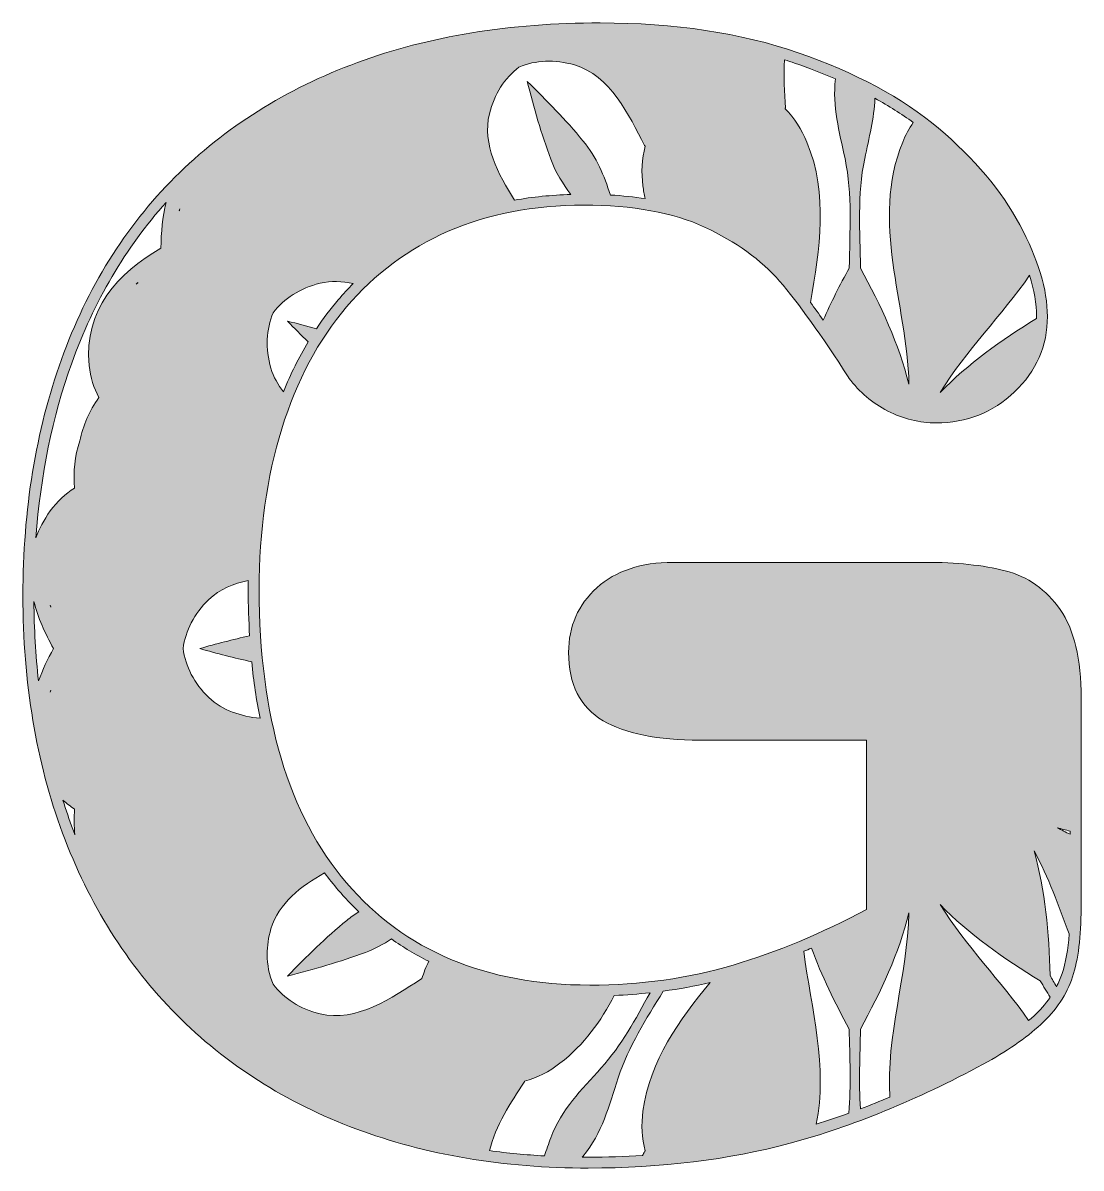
# Model space of a CAD drawing. Extents: x -728 to 2523, y -2539 to -44.
# Drawn here: x 1616.6 to 2003.4, y -979.4 to -560.6 of the extents above; entities that cross this region are included whole.
import ezdxf

# ---------------------------------------------------------------- set-up
doc = ezdxf.new("R2010")
doc.units = 0
doc.header["$MEASUREMENT"] = 0
doc.layers.add('Layer 1', color=7, linetype='Continuous', lineweight=0)

msp = doc.modelspace()

# ---------------------------------------------------------------- hatches: boundary and pattern name
at = {"layer": 'Layer 1', "true_color": 0x04878f, "transparency": 33554687}
h = msp.add_hatch(color=136, dxfattribs=at)
h.dxf.hatch_style = 2
edge = h.paths.add_edge_path()
edge.add_spline(control_points=[(1992.02, -908.86), (1991.71, -893.48), (1990.31, -877.82), (1986.19, -863.39), (1991.41, -873.01), (1995.15, -883.45), (1999.02, -893.77), (1998.59, -899.47), (1997.74, -904.32), (1996.46, -908.21), (1995.91, -909.89), (1995.2, -911.52), (1994.37, -913.11), (1993.6, -911.69), (1992.82, -910.27), (1992.02, -908.86)], knot_values=[0, 0, 0, 0, 1, 1, 1, 2, 2, 2, 3, 3, 3, 4, 4, 4, 5, 5, 5, 5], degree=3, periodic=0)
edge = h.paths.add_edge_path()
edge.add_spline(control_points=[(1951.87, -882.99), (1962.33, -893.83), (1975.24, -902.92), (1988.46, -910.91), (1989.65, -912.92), (1990.87, -914.91), (1992.09, -916.9), (1990.38, -919.36), (1988.33, -921.71), (1985.93, -923.91), (1985.38, -924.42), (1984.8, -924.92), (1984.21, -925.42), (1974.21, -910.95), (1961.12, -898.13), (1951.87, -882.99)], knot_values=[0, 0, 0, 0, 1, 1, 1, 2, 2, 2, 3, 3, 3, 4, 4, 4, 5, 5, 5, 5], degree=3, periodic=0)
edge = h.paths.add_edge_path()
edge.add_spline(control_points=[(1922.74, -928.52), (1930.19, -914.99), (1936.83, -900.66), (1940.46, -886.05), (1939.91, -908.67), (1932.05, -931.14), (1933.47, -953.4), (1929.89, -954.91), (1926.32, -956.35), (1922.78, -957.7), (1922.03, -948.02), (1922.6, -938.29), (1922.74, -928.52)], knot_values=[0, 0, 0, 0, 1, 1, 1, 2, 2, 2, 3, 3, 3, 4, 4, 4, 4], degree=3, periodic=0)
edge = h.paths.add_edge_path()
edge.add_spline(control_points=[(1902.04, -900.11), (1902.98, -899.71), (1903.92, -899.3), (1904.85, -898.9), (1908.53, -909.05), (1913.38, -918.98), (1918.63, -928.52), (1918.77, -938.83), (1919.41, -949.1), (1918.45, -959.31), (1914.46, -960.76), (1910.51, -962.1), (1906.59, -963.33), (1910.88, -942.43), (1904.75, -921.34), (1902.04, -900.11)], knot_values=[0, 0, 0, 0, 1, 1, 1, 2, 2, 2, 3, 3, 3, 4, 4, 4, 5, 5, 5, 5], degree=3, periodic=0)
edge = h.paths.add_edge_path()
edge.add_spline(control_points=[(1821.3, -975.08), (1828.46, -966.38), (1830.78, -956.8), (1834.21, -946.36), (1838.01, -934.89), (1844.42, -924.89), (1850.64, -914.67), (1856.48, -913.88), (1862.21, -912.83), (1867.8, -911.52), (1856.39, -925.48), (1845.81, -939.79), (1843.23, -958.55), (1842.55, -963.51), (1842.87, -968.44), (1844.02, -973.08), (1843.95, -973.18), (1843.85, -973.24), (1843.8, -973.37), (1843.57, -973.83), (1843.33, -974.3), (1843.09, -974.77), (1836.6, -975.17), (1829.99, -975.37), (1823.27, -975.37), (1822.53, -975.37), (1821.81, -975.35), (1821.07, -975.35), (1821.15, -975.26), (1821.23, -975.17), (1821.3, -975.08)], knot_values=[0, 0, 0, 0, 1, 1, 1, 2, 2, 2, 3, 3, 3, 4, 4, 4, 5, 5, 5, 6, 6, 6, 7, 7, 7, 8, 8, 8, 9, 9, 9, 10, 10, 10, 10], degree=3, periodic=0)
edge = h.paths.add_edge_path()
edge.add_spline(control_points=[(1799.81, -947.97), (1799.89, -947.85), (1799.94, -947.73), (1799.99, -947.61), (1804.57, -946.28), (1808.98, -944.11), (1812.92, -941.05), (1821.81, -934.15), (1827.92, -925.59), (1832.76, -916.25), (1837.17, -916.06), (1841.53, -915.73), (1845.82, -915.26), (1840.58, -924.9), (1835.37, -934.49), (1827.98, -942.76), (1820.68, -950.95), (1813.52, -957.75), (1809.57, -968.3), (1808.75, -970.49), (1807.98, -972.7), (1807.24, -974.91), (1800.41, -974.52), (1793.73, -973.88), (1787.18, -972.99), (1789.19, -963.92), (1795.06, -955.26), (1799.81, -947.97)], knot_values=[0, 0, 0, 0, 1, 1, 1, 2, 2, 2, 3, 3, 3, 4, 4, 4, 5, 5, 5, 6, 6, 6, 7, 7, 7, 8, 8, 8, 9, 9, 9, 9], degree=3, periodic=0)
edge = h.paths.add_edge_path()
edge.add_spline(control_points=[(1626.87, -804.73), (1626.78, -804.91), (1626.67, -805.11), (1626.59, -805.3), (1626.66, -805.07), (1626.73, -804.83), (1626.79, -804.59), (1626.83, -804.63), (1626.84, -804.69), (1626.87, -804.73)], knot_values=[0, 0, 0, 0, 1, 1, 1, 2, 2, 2, 3, 3, 3, 3], degree=3, periodic=0)
edge = h.paths.add_edge_path()
edge.add_spline(control_points=[(1627.83, -789.4), (1625.66, -793.25), (1623.77, -797.2), (1622.32, -801.22), (1621.28, -791.82), (1620.72, -782.14), (1620.65, -772.19), (1622.14, -778.07), (1624.7, -783.84), (1627.83, -789.4)], knot_values=[0, 0, 0, 0, 1, 1, 1, 2, 2, 2, 3, 3, 3, 3], degree=3, periodic=0)
edge = h.paths.add_edge_path()
edge.add_spline(control_points=[(1626.87, -774.07), (1626.84, -774.11), (1626.83, -774.17), (1626.79, -774.21), (1626.73, -773.97), (1626.66, -773.73), (1626.58, -773.5), (1626.67, -773.69), (1626.78, -773.89), (1626.87, -774.07)], knot_values=[0, 0, 0, 0, 1, 1, 1, 2, 2, 2, 3, 3, 3, 3], degree=3, periodic=0)
edge = h.paths.add_edge_path()
edge.add_spline(control_points=[(1658.57, -655.61), (1658.57, -655.61), (1658.57, -655.77), (1658.57, -655.77), (1658.4, -655.89), (1658.21, -656), (1658.04, -656.12), (1658.21, -655.96), (1658.39, -655.79), (1658.57, -655.61)], knot_values=[0, 0, 0, 0, 1, 1, 1, 2, 2, 2, 3, 3, 3, 3], degree=3, periodic=0)
edge = h.paths.add_edge_path()
edge.add_spline(control_points=[(1673.94, -628.58), (1673.92, -628.79), (1673.91, -629.02), (1673.9, -629.23), (1673.86, -629.24), (1673.82, -629.28), (1673.77, -629.3), (1673.82, -629.06), (1673.88, -628.82), (1673.94, -628.58)], knot_values=[0, 0, 0, 0, 1, 1, 1, 2, 2, 2, 3, 3, 3, 3], degree=3, periodic=0)
edge = h.paths.add_edge_path()
edge.add_spline(control_points=[(1699.48, -784.72), (1693.36, -786.09), (1687.29, -787.69), (1681.23, -789.4), (1687.54, -791.18), (1693.86, -792.84), (1700.24, -794.24), (1700.95, -801.42), (1701.97, -808.3), (1703.29, -814.89), (1696.31, -814.15), (1689.65, -812.14), (1684.62, -807.33), (1679.19, -802.14), (1676.02, -795.92), (1675.16, -789.4), (1676.02, -782.88), (1679.19, -776.66), (1684.62, -771.48), (1688.61, -767.66), (1693.63, -765.6), (1699.01, -764.55), (1698.99, -765.63), (1698.98, -766.72), (1698.98, -767.81), (1698.98, -773.6), (1699.15, -779.24), (1699.48, -784.72)], knot_values=[0, 0, 0, 0, 1, 1, 1, 2, 2, 2, 3, 3, 3, 4, 4, 4, 5, 5, 5, 6, 6, 6, 7, 7, 7, 8, 8, 8, 9, 9, 9, 9], degree=3, periodic=0)
edge = h.paths.add_edge_path()
edge.add_spline(control_points=[(1741.78, -900.52), (1745.32, -899.19), (1748.43, -897.5), (1751.32, -895.57), (1755.63, -898.62), (1760.17, -901.35), (1764.94, -903.74), (1763.93, -905.8), (1763.1, -907.92), (1762.47, -910.09), (1762.36, -910.14), (1762.24, -910.19), (1762.12, -910.27), (1751.67, -917.08), (1738.42, -926.18), (1725.21, -922.96), (1717.91, -921.17), (1712.05, -917.38), (1708.05, -912.16), (1706.63, -908.75), (1705.9, -905.06), (1705.9, -901.22), (1705.9, -898.2), (1706.35, -895.08), (1707.28, -891.91), (1710.03, -882.5), (1718.33, -876.28), (1726.91, -871.42), (1728.5, -873.59), (1730.15, -875.7), (1731.88, -877.72), (1734.26, -880.51), (1736.75, -883.15), (1739.35, -885.64), (1737.88, -886.58), (1736.43, -887.61), (1735, -888.78), (1727.35, -895.08), (1720.25, -902), (1713.31, -909.13), (1722.95, -906.68), (1732.5, -903.99), (1741.78, -900.52)], knot_values=[0, 0, 0, 0, 1, 1, 1, 2, 2, 2, 3, 3, 3, 4, 4, 4, 5, 5, 5, 6, 6, 6, 7, 7, 7, 8, 8, 8, 9, 9, 9, 10, 10, 10, 11, 11, 11, 12, 12, 12, 13, 13, 13, 14, 14, 14, 14], degree=3, periodic=0)
edge = h.paths.add_edge_path()
edge.add_spline(control_points=[(1720.88, -677.26), (1717.49, -682.92), (1714.48, -689.01), (1711.84, -695.49), (1709.81, -692.95), (1708.22, -690.1), (1707.28, -686.89), (1705.17, -679.69), (1705.53, -672.72), (1708.05, -666.64), (1712.05, -661.42), (1717.91, -657.63), (1725.21, -655.84), (1729.27, -654.85), (1733.34, -655.03), (1737.33, -655.94), (1735.45, -657.84), (1733.63, -659.81), (1731.88, -661.87), (1729.04, -665.2), (1726.38, -668.75), (1723.89, -672.5), (1720.38, -671.5), (1716.86, -670.57), (1713.31, -669.67), (1715.81, -672.23), (1718.32, -674.77), (1720.88, -677.26)], knot_values=[0, 0, 0, 0, 1, 1, 1, 2, 2, 2, 3, 3, 3, 4, 4, 4, 5, 5, 5, 6, 6, 6, 7, 7, 7, 8, 8, 8, 9, 9, 9, 9], degree=3, periodic=0)
edge = h.paths.add_edge_path()
edge.add_spline(control_points=[(1821.3, -603.72), (1815, -596.07), (1808.08, -588.97), (1800.95, -582.03), (1803.4, -591.67), (1806.09, -601.22), (1809.57, -610.5), (1811.41, -615.43), (1813.97, -619.54), (1816.9, -623.36), (1809.77, -623.57), (1802.9, -624.27), (1796.32, -625.44), (1790.34, -616.01), (1784.43, -604.96), (1787.12, -593.92), (1788.91, -586.63), (1792.7, -580.77), (1797.93, -576.77), (1804, -574.25), (1810.97, -573.89), (1818.17, -576), (1831.23, -579.82), (1838.15, -594.32), (1843.8, -605.43), (1843.85, -605.57), (1843.95, -605.62), (1844.02, -605.72), (1842.87, -610.36), (1842.55, -615.3), (1843.23, -620.25), (1843.45, -621.83), (1843.73, -623.37), (1844.06, -624.89), (1840.03, -624.26), (1835.79, -623.82), (1831.35, -623.56), (1829.02, -616.51), (1826.38, -609.89), (1821.3, -603.72)], knot_values=[0, 0, 0, 0, 1, 1, 1, 2, 2, 2, 3, 3, 3, 4, 4, 4, 5, 5, 5, 6, 6, 6, 7, 7, 7, 8, 8, 8, 9, 9, 9, 10, 10, 10, 11, 11, 11, 12, 12, 12, 13, 13, 13, 13], degree=3, periodic=0)
edge = h.paths.add_edge_path()
edge.add_spline(control_points=[(1917.09, -610.25), (1919.85, -623.5), (1918.81, -636.85), (1918.63, -650.28), (1915.22, -656.47), (1911.99, -662.82), (1909.13, -669.29), (1907.53, -667.02), (1905.98, -664.88), (1904.49, -662.87), (1907.8, -643.16), (1911.09, -623.59), (1903.18, -604.2), (1901.3, -599.55), (1898.54, -595.45), (1895.23, -592), (1895.24, -591.87), (1895.29, -591.78), (1895.29, -591.64), (1895, -586.21), (1894.59, -580.09), (1895.01, -574.11), (1896.24, -574.5), (1897.46, -574.9), (1898.67, -575.32), (1903.89, -577.13), (1908.86, -579.07), (1913.6, -581.12), (1912.43, -591.3), (1915, -600.2), (1917.09, -610.25)], knot_values=[0, 0, 0, 0, 1, 1, 1, 2, 2, 2, 3, 3, 3, 4, 4, 4, 5, 5, 5, 6, 6, 6, 7, 7, 7, 8, 8, 8, 9, 9, 9, 10, 10, 10, 10], degree=3, periodic=0)
edge = h.paths.add_edge_path()
edge.add_spline(control_points=[(1940.46, -692.75), (1936.83, -678.14), (1930.19, -663.81), (1922.74, -650.28), (1922.55, -636.85), (1921.52, -623.5), (1924.28, -610.25), (1925.87, -602.59), (1927.74, -595.59), (1928.02, -588.19), (1933.06, -590.97), (1937.75, -593.92), (1942.05, -597.04), (1940.53, -599.25), (1939.22, -601.64), (1938.18, -604.2), (1926.29, -633.37), (1939.73, -662.93), (1940.46, -692.75)], knot_values=[0, 0, 0, 0, 1, 1, 1, 2, 2, 2, 3, 3, 3, 4, 4, 4, 5, 5, 5, 6, 6, 6, 6], degree=3, periodic=0)
edge = h.paths.add_edge_path()
edge.add_spline(control_points=[(1987.04, -668.76), (1974.32, -676.54), (1961.95, -685.36), (1951.87, -695.81), (1961.22, -680.5), (1974.51, -667.56), (1984.55, -652.88), (1986.21, -658.28), (1987.06, -663.31), (1987.06, -667.95), (1987.06, -668.22), (1987.05, -668.49), (1987.04, -668.76)], knot_values=[0, 0, 0, 0, 1, 1, 1, 2, 2, 2, 3, 3, 3, 4, 4, 4, 4], degree=3, periodic=0)
edge = h.paths.add_edge_path()
edge.add_spline(control_points=[(1668.99, -626.25), (1667.68, -631.57), (1667.13, -637.23), (1667.07, -642.98), (1651.36, -652.29), (1638.86, -665.37), (1640.87, -685.95), (1641.3, -690.24), (1642.54, -694.14), (1644.39, -697.64), (1640.91, -702.48), (1638.57, -707.86), (1637.41, -713.5), (1635.6, -718.95), (1634.95, -724.79), (1635.53, -730.72), (1632.19, -732.83), (1629.14, -735.59), (1626.63, -739.09), (1624.3, -742.35), (1622.58, -745.64), (1621.39, -748.94), (1623.05, -726.1), (1627.42, -704.68), (1634.47, -685.05), (1642.56, -662.53), (1654.16, -642.79), (1668.99, -626.25)], knot_values=[0, 0, 0, 0, 1, 1, 1, 2, 2, 2, 3, 3, 3, 4, 4, 4, 5, 5, 5, 6, 6, 6, 7, 7, 7, 8, 8, 8, 9, 9, 9, 9], degree=3, periodic=0)
edge = h.paths.add_edge_path()
edge.add_spline(control_points=[(1634.87, -855.48), (1633.58, -852), (1632.38, -848.46), (1631.26, -844.85), (1632.61, -846.06), (1634.04, -847.14), (1635.53, -848.08), (1635.22, -851.27), (1635.27, -854.43), (1635.66, -857.52), (1635.4, -856.84), (1635.13, -856.17), (1634.87, -855.48)], knot_values=[0, 0, 0, 0, 1, 1, 1, 2, 2, 2, 3, 3, 3, 4, 4, 4, 4], degree=3, periodic=0)
edge = h.paths.add_edge_path()
edge.add_spline(control_points=[(1999.37, -857.31), (1997.79, -856.54), (1996.22, -855.75), (1994.68, -854.91), (1996.23, -855.35), (1997.79, -855.76), (1999.37, -856.14), (1999.37, -856.14), (1999.37, -857.31), (1999.37, -857.31)], knot_values=[0, 0, 0, 0, 1, 1, 1, 2, 2, 2, 3, 3, 3, 3], degree=3, periodic=0)
edge = h.paths.add_edge_path()
edge.add_spline(control_points=[(1995.76, -775.15), (1990.66, -767.85), (1983.88, -763.07), (1975.6, -760.95), (1967.62, -758.91), (1957.79, -757.88), (1946.38, -757.88), (1946.38, -757.88), (1854.18, -757.88), (1854.18, -757.88), (1842.6, -757.88), (1833.26, -760.99), (1826.44, -767.14), (1819.56, -773.35), (1816.07, -781.31), (1816.07, -790.79), (1816.07, -802.45), (1820.31, -810.85), (1828.68, -815.77), (1836.71, -820.49), (1848.6, -822.88), (1864.03, -822.88), (1864.03, -822.88), (1924.95, -822.88), (1924.95, -822.88), (1924.95, -822.88), (1924.95, -884.8), (1924.95, -884.8), (1908.56, -893.53), (1892.15, -900.38), (1876.18, -905.14), (1859.93, -909.99), (1842.32, -912.45), (1823.82, -912.45), (1785.94, -912.45), (1756.03, -899.89), (1734.92, -875.12), (1713.73, -850.26), (1702.98, -814.16), (1702.98, -767.81), (1702.98, -746.4), (1705.76, -726.63), (1711.23, -709.04), (1716.69, -691.5), (1724.66, -676.51), (1734.92, -664.46), (1745.16, -652.45), (1757.66, -643.15), (1772.09, -636.82), (1786.55, -630.49), (1803.21, -627.28), (1821.63, -627.28), (1839.49, -627.28), (1854.34, -629.97), (1865.79, -635.3), (1877.23, -640.62), (1886.44, -647.26), (1893.16, -655.04), (1899.99, -662.96), (1908.5, -674.85), (1918.43, -690.37), (1918.43, -690.37), (1918.51, -690.48), (1918.51, -690.48), (1922.32, -695.64), (1927.11, -699.7), (1932.75, -702.57), (1938.39, -705.43), (1944.35, -706.89), (1950.48, -706.89), (1961.54, -706.89), (1971.16, -703.07), (1979.08, -695.53), (1987.03, -687.97), (1991.06, -678.69), (1991.06, -667.95), (1991.06, -658.18), (1987.66, -646.91), (1980.97, -634.45), (1974.31, -622.07), (1964.3, -610.18), (1951.23, -599.13), (1938.15, -588.08), (1920.91, -578.8), (1899.98, -571.54), (1879.07, -564.3), (1854.73, -560.63), (1827.65, -560.63), (1794.73, -560.63), (1764.86, -565.5), (1738.86, -575.11), (1712.81, -584.74), (1690.39, -598.85), (1672.21, -617.02), (1654.03, -635.2), (1640.06, -657.63), (1630.7, -683.69), (1621.37, -709.69), (1616.63, -738.73), (1616.63, -770), (1616.63, -801.82), (1621.51, -831.05), (1631.12, -856.87), (1640.75, -882.74), (1654.76, -905.07), (1672.75, -923.24), (1690.75, -941.42), (1712.81, -955.48), (1738.31, -965.01), (1763.77, -974.54), (1792.35, -979.37), (1823.27, -979.37), (1849.76, -979.37), (1874.61, -976.31), (1897.1, -970.27), (1919.58, -964.24), (1943.29, -954.52), (1967.58, -941.37), (1976.06, -936.76), (1983.15, -931.88), (1988.63, -926.86), (1994.24, -921.73), (1998.15, -915.87), (2000.26, -909.46), (2002.32, -903.18), (2003.37, -894.73), (2003.37, -884.35), (2003.37, -884.35), (2003.37, -807.48), (2003.37, -807.48), (2003.37, -793.27), (2000.81, -782.39), (1995.76, -775.15)], knot_values=[0, 0, 0, 0, 1, 1, 1, 2, 2, 2, 3, 3, 3, 4, 4, 4, 5, 5, 5, 6, 6, 6, 7, 7, 7, 8, 8, 8, 9, 9, 9, 10, 10, 10, 11, 11, 11, 12, 12, 12, 13, 13, 13, 14, 14, 14, 15, 15, 15, 16, 16, 16, 17, 17, 17, 18, 18, 18, 19, 19, 19, 20, 20, 20, 21, 21, 21, 22, 22, 22, 23, 23, 23, 24, 24, 24, 25, 25, 25, 26, 26, 26, 27, 27, 27, 28, 28, 28, 29, 29, 29, 30, 30, 30, 31, 31, 31, 32, 32, 32, 33, 33, 33, 34, 34, 34, 35, 35, 35, 36, 36, 36, 37, 37, 37, 38, 38, 38, 39, 39, 39, 40, 40, 40, 41, 41, 41, 42, 42, 42, 43, 43, 43, 44, 44, 44, 44], degree=3, periodic=0)

# ---------------------------------------------------------------- linework, layer by layer
at = {"layer": 'Layer 1'}
for points, knots in [([(1995.76, -775.15), (1990.66, -767.85), (1983.88, -763.07), (1975.6, -760.95), (1967.62, -758.91), (1957.79, -757.88), (1946.38, -757.88), (1946.38, -757.88), (1854.18, -757.88), (1854.18, -757.88), (1842.6, -757.88), (1833.26, -760.99), (1826.44, -767.14), (1819.56, -773.35), (1816.07, -781.31), (1816.07, -790.79), (1816.07, -802.45), (1820.31, -810.85), (1828.68, -815.77), (1836.71, -820.49), (1848.6, -822.88), (1864.03, -822.88), (1864.03, -822.88), (1924.95, -822.88), (1924.95, -822.88), (1924.95, -822.88), (1924.95, -884.8), (1924.95, -884.8), (1908.56, -893.53), (1892.15, -900.38), (1876.18, -905.14), (1859.93, -909.99), (1842.32, -912.45), (1823.82, -912.45), (1785.94, -912.45), (1756.03, -899.89), (1734.92, -875.12), (1713.73, -850.26), (1702.98, -814.16), (1702.98, -767.81), (1702.98, -746.4), (1705.76, -726.63), (1711.23, -709.04), (1716.69, -691.5), (1724.66, -676.51), (1734.92, -664.46), (1745.16, -652.45), (1757.66, -643.15), (1772.09, -636.82), (1786.55, -630.49), (1803.21, -627.28), (1821.63, -627.28), (1839.49, -627.28), (1854.34, -629.97), (1865.79, -635.3), (1877.23, -640.62), (1886.44, -647.26), (1893.16, -655.04), (1899.99, -662.96), (1908.5, -674.85), (1918.43, -690.37), (1918.43, -690.37), (1918.51, -690.48), (1918.51, -690.48), (1922.32, -695.64), (1927.11, -699.7), (1932.75, -702.57), (1938.39, -705.43), (1944.35, -706.89), (1950.48, -706.89), (1961.54, -706.89), (1971.16, -703.07), (1979.08, -695.53), (1987.03, -687.97), (1991.06, -678.69), (1991.06, -667.95), (1991.06, -658.18), (1987.66, -646.91), (1980.97, -634.45), (1974.31, -622.07), (1964.3, -610.18), (1951.23, -599.13), (1938.15, -588.08), (1920.91, -578.8), (1899.98, -571.54), (1879.07, -564.3), (1854.73, -560.63), (1827.65, -560.63), (1794.73, -560.63), (1764.86, -565.5), (1738.86, -575.11), (1712.81, -584.74), (1690.39, -598.85), (1672.21, -617.02), (1654.03, -635.2), (1640.06, -657.63), (1630.7, -683.69), (1621.37, -709.69), (1616.63, -738.73), (1616.63, -770), (1616.63, -801.82), (1621.51, -831.05), (1631.12, -856.87), (1640.75, -882.74), (1654.76, -905.07), (1672.75, -923.24), (1690.75, -941.42), (1712.81, -955.48), (1738.31, -965.01), (1763.77, -974.54), (1792.35, -979.37), (1823.27, -979.37), (1849.76, -979.37), (1874.61, -976.31), (1897.1, -970.27), (1919.58, -964.24), (1943.29, -954.52), (1967.58, -941.37), (1976.06, -936.76), (1983.15, -931.88), (1988.63, -926.86), (1994.24, -921.73), (1998.15, -915.87), (2000.26, -909.46), (2002.32, -903.18), (2003.37, -894.73), (2003.37, -884.35), (2003.37, -884.35), (2003.37, -807.48), (2003.37, -807.48), (2003.37, -793.27), (2000.81, -782.39), (1995.76, -775.15)], [0, 0, 0, 0, 1, 1, 1, 2, 2, 2, 3, 3, 3, 4, 4, 4, 5, 5, 5, 6, 6, 6, 7, 7, 7, 8, 8, 8, 9, 9, 9, 10, 10, 10, 11, 11, 11, 12, 12, 12, 13, 13, 13, 14, 14, 14, 15, 15, 15, 16, 16, 16, 17, 17, 17, 18, 18, 18, 19, 19, 19, 20, 20, 20, 21, 21, 21, 22, 22, 22, 23, 23, 23, 24, 24, 24, 25, 25, 25, 26, 26, 26, 27, 27, 27, 28, 28, 28, 29, 29, 29, 30, 30, 30, 31, 31, 31, 32, 32, 32, 33, 33, 33, 34, 34, 34, 35, 35, 35, 36, 36, 36, 37, 37, 37, 38, 38, 38, 39, 39, 39, 40, 40, 40, 41, 41, 41, 42, 42, 42, 43, 43, 43, 44, 44, 44, 44]), ([(1821.3, -603.72), (1815, -596.07), (1808.08, -588.97), (1800.95, -582.03), (1803.4, -591.67), (1806.09, -601.22), (1809.57, -610.5), (1811.41, -615.43), (1813.97, -619.54), (1816.9, -623.36), (1809.77, -623.57), (1802.9, -624.27), (1796.32, -625.44), (1790.34, -616.01), (1784.43, -604.96), (1787.12, -593.92), (1788.91, -586.63), (1792.7, -580.77), (1797.93, -576.77), (1804, -574.25), (1810.97, -573.89), (1818.17, -576), (1831.23, -579.82), (1838.15, -594.32), (1843.8, -605.43), (1843.85, -605.57), (1843.95, -605.62), (1844.02, -605.72), (1842.87, -610.36), (1842.55, -615.3), (1843.23, -620.25), (1843.45, -621.83), (1843.73, -623.37), (1844.06, -624.89), (1840.03, -624.26), (1835.79, -623.82), (1831.35, -623.56), (1829.02, -616.51), (1826.38, -609.89), (1821.3, -603.72)], [0, 0, 0, 0, 1, 1, 1, 2, 2, 2, 3, 3, 3, 4, 4, 4, 5, 5, 5, 6, 6, 6, 7, 7, 7, 8, 8, 8, 9, 9, 9, 10, 10, 10, 11, 11, 11, 12, 12, 12, 13, 13, 13, 13]), ([(1917.09, -610.25), (1919.85, -623.5), (1918.81, -636.85), (1918.63, -650.28), (1915.22, -656.47), (1911.99, -662.82), (1909.13, -669.29), (1907.53, -667.02), (1905.98, -664.88), (1904.49, -662.87), (1907.8, -643.16), (1911.09, -623.59), (1903.18, -604.2), (1901.3, -599.55), (1898.54, -595.45), (1895.23, -592), (1895.24, -591.87), (1895.29, -591.78), (1895.29, -591.64), (1895, -586.21), (1894.59, -580.09), (1895.01, -574.11), (1896.24, -574.5), (1897.46, -574.9), (1898.67, -575.32), (1903.89, -577.13), (1908.86, -579.07), (1913.6, -581.12), (1912.43, -591.3), (1915, -600.2), (1917.09, -610.25)], [0, 0, 0, 0, 1, 1, 1, 2, 2, 2, 3, 3, 3, 4, 4, 4, 5, 5, 5, 6, 6, 6, 7, 7, 7, 8, 8, 8, 9, 9, 9, 10, 10, 10, 10]), ([(1940.46, -692.75), (1936.83, -678.14), (1930.19, -663.81), (1922.74, -650.28), (1922.55, -636.85), (1921.52, -623.5), (1924.28, -610.25), (1925.87, -602.59), (1927.74, -595.59), (1928.02, -588.19), (1933.06, -590.97), (1937.75, -593.92), (1942.05, -597.04), (1940.53, -599.25), (1939.22, -601.64), (1938.18, -604.2), (1926.29, -633.37), (1939.73, -662.93), (1940.46, -692.75)], [0, 0, 0, 0, 1, 1, 1, 2, 2, 2, 3, 3, 3, 4, 4, 4, 5, 5, 5, 6, 6, 6, 6]), ([(1668.99, -626.25), (1667.68, -631.57), (1667.13, -637.23), (1667.07, -642.98), (1651.36, -652.29), (1638.86, -665.37), (1640.87, -685.95), (1641.3, -690.24), (1642.54, -694.14), (1644.39, -697.64), (1640.91, -702.48), (1638.57, -707.86), (1637.41, -713.5), (1635.6, -718.95), (1634.95, -724.79), (1635.53, -730.72), (1632.19, -732.83), (1629.14, -735.59), (1626.63, -739.09), (1624.3, -742.35), (1622.58, -745.64), (1621.39, -748.94), (1623.05, -726.1), (1627.42, -704.68), (1634.47, -685.05), (1642.56, -662.53), (1654.16, -642.79), (1668.99, -626.25)], [0, 0, 0, 0, 1, 1, 1, 2, 2, 2, 3, 3, 3, 4, 4, 4, 5, 5, 5, 6, 6, 6, 7, 7, 7, 8, 8, 8, 9, 9, 9, 9]), ([(1673.94, -628.58), (1673.92, -628.79), (1673.91, -629.02), (1673.9, -629.23), (1673.86, -629.24), (1673.82, -629.28), (1673.77, -629.3), (1673.82, -629.06), (1673.88, -628.82), (1673.94, -628.58)], [0, 0, 0, 0, 1, 1, 1, 2, 2, 2, 3, 3, 3, 3]), ([(1987.04, -668.76), (1974.32, -676.54), (1961.95, -685.36), (1951.87, -695.81), (1961.22, -680.5), (1974.51, -667.56), (1984.55, -652.88), (1986.21, -658.28), (1987.06, -663.31), (1987.06, -667.95), (1987.06, -668.22), (1987.05, -668.49), (1987.04, -668.76)], [0, 0, 0, 0, 1, 1, 1, 2, 2, 2, 3, 3, 3, 4, 4, 4, 4]), ([(1658.57, -655.61), (1658.57, -655.61), (1658.57, -655.77), (1658.57, -655.77), (1658.4, -655.89), (1658.21, -656), (1658.04, -656.12), (1658.21, -655.96), (1658.39, -655.79), (1658.57, -655.61)], [0, 0, 0, 0, 1, 1, 1, 2, 2, 2, 3, 3, 3, 3]), ([(1720.88, -677.26), (1717.49, -682.92), (1714.48, -689.01), (1711.84, -695.49), (1709.81, -692.95), (1708.22, -690.1), (1707.28, -686.89), (1705.17, -679.69), (1705.53, -672.72), (1708.05, -666.64), (1712.05, -661.42), (1717.91, -657.63), (1725.21, -655.84), (1729.27, -654.85), (1733.34, -655.03), (1737.33, -655.94), (1735.45, -657.84), (1733.63, -659.81), (1731.88, -661.87), (1729.04, -665.2), (1726.38, -668.75), (1723.89, -672.5), (1720.38, -671.5), (1716.86, -670.57), (1713.31, -669.67), (1715.81, -672.23), (1718.32, -674.77), (1720.88, -677.26)], [0, 0, 0, 0, 1, 1, 1, 2, 2, 2, 3, 3, 3, 4, 4, 4, 5, 5, 5, 6, 6, 6, 7, 7, 7, 8, 8, 8, 9, 9, 9, 9]), ([(1699.48, -784.72), (1693.36, -786.09), (1687.29, -787.69), (1681.23, -789.4), (1687.54, -791.18), (1693.86, -792.84), (1700.24, -794.24), (1700.95, -801.42), (1701.97, -808.3), (1703.29, -814.89), (1696.31, -814.15), (1689.65, -812.14), (1684.62, -807.33), (1679.19, -802.14), (1676.02, -795.92), (1675.16, -789.4), (1676.02, -782.88), (1679.19, -776.66), (1684.62, -771.48), (1688.61, -767.66), (1693.63, -765.6), (1699.01, -764.55), (1698.99, -765.63), (1698.98, -766.72), (1698.98, -767.81), (1698.98, -773.6), (1699.15, -779.24), (1699.48, -784.72)], [0, 0, 0, 0, 1, 1, 1, 2, 2, 2, 3, 3, 3, 4, 4, 4, 5, 5, 5, 6, 6, 6, 7, 7, 7, 8, 8, 8, 9, 9, 9, 9]), ([(1627.83, -789.4), (1625.66, -793.25), (1623.77, -797.2), (1622.32, -801.22), (1621.28, -791.82), (1620.72, -782.14), (1620.65, -772.19), (1622.14, -778.07), (1624.7, -783.84), (1627.83, -789.4)], [0, 0, 0, 0, 1, 1, 1, 2, 2, 2, 3, 3, 3, 3]), ([(1626.87, -774.07), (1626.84, -774.11), (1626.83, -774.17), (1626.79, -774.21), (1626.73, -773.97), (1626.66, -773.73), (1626.58, -773.5), (1626.67, -773.69), (1626.78, -773.89), (1626.87, -774.07)], [0, 0, 0, 0, 1, 1, 1, 2, 2, 2, 3, 3, 3, 3]), ([(1626.87, -804.73), (1626.78, -804.91), (1626.67, -805.11), (1626.59, -805.3), (1626.66, -805.07), (1626.73, -804.83), (1626.79, -804.59), (1626.83, -804.63), (1626.84, -804.69), (1626.87, -804.73)], [0, 0, 0, 0, 1, 1, 1, 2, 2, 2, 3, 3, 3, 3]), ([(1634.87, -855.48), (1633.58, -852), (1632.38, -848.46), (1631.26, -844.85), (1632.61, -846.06), (1634.04, -847.14), (1635.53, -848.08), (1635.22, -851.27), (1635.27, -854.43), (1635.66, -857.52), (1635.4, -856.84), (1635.13, -856.17), (1634.87, -855.48)], [0, 0, 0, 0, 1, 1, 1, 2, 2, 2, 3, 3, 3, 4, 4, 4, 4]), ([(1999.37, -857.31), (1997.79, -856.54), (1996.22, -855.75), (1994.68, -854.91), (1996.23, -855.35), (1997.79, -855.76), (1999.37, -856.14), (1999.37, -856.14), (1999.37, -857.31), (1999.37, -857.31)], [0, 0, 0, 0, 1, 1, 1, 2, 2, 2, 3, 3, 3, 3]), ([(1992.02, -908.86), (1991.71, -893.48), (1990.31, -877.82), (1986.19, -863.39), (1991.41, -873.01), (1995.15, -883.45), (1999.02, -893.77), (1998.59, -899.47), (1997.74, -904.32), (1996.46, -908.21), (1995.91, -909.89), (1995.2, -911.52), (1994.37, -913.11), (1993.6, -911.69), (1992.82, -910.27), (1992.02, -908.86)], [0, 0, 0, 0, 1, 1, 1, 2, 2, 2, 3, 3, 3, 4, 4, 4, 5, 5, 5, 5]), ([(1741.78, -900.52), (1745.32, -899.19), (1748.43, -897.5), (1751.32, -895.57), (1755.63, -898.62), (1760.17, -901.35), (1764.94, -903.74), (1763.93, -905.8), (1763.1, -907.92), (1762.47, -910.09), (1762.36, -910.14), (1762.24, -910.19), (1762.12, -910.27), (1751.67, -917.08), (1738.42, -926.18), (1725.21, -922.96), (1717.91, -921.17), (1712.05, -917.38), (1708.05, -912.16), (1706.63, -908.75), (1705.9, -905.06), (1705.9, -901.22), (1705.9, -898.2), (1706.35, -895.08), (1707.28, -891.91), (1710.03, -882.5), (1718.33, -876.28), (1726.91, -871.42), (1728.5, -873.59), (1730.15, -875.7), (1731.88, -877.72), (1734.26, -880.51), (1736.75, -883.15), (1739.35, -885.64), (1737.88, -886.58), (1736.43, -887.61), (1735, -888.78), (1727.35, -895.08), (1720.25, -902), (1713.31, -909.13), (1722.95, -906.68), (1732.5, -903.99), (1741.78, -900.52)], [0, 0, 0, 0, 1, 1, 1, 2, 2, 2, 3, 3, 3, 4, 4, 4, 5, 5, 5, 6, 6, 6, 7, 7, 7, 8, 8, 8, 9, 9, 9, 10, 10, 10, 11, 11, 11, 12, 12, 12, 13, 13, 13, 14, 14, 14, 14]), ([(1951.87, -882.99), (1962.33, -893.83), (1975.24, -902.92), (1988.46, -910.91), (1989.65, -912.92), (1990.87, -914.91), (1992.09, -916.9), (1990.38, -919.36), (1988.33, -921.71), (1985.93, -923.91), (1985.38, -924.42), (1984.8, -924.92), (1984.21, -925.42), (1974.21, -910.95), (1961.12, -898.13), (1951.87, -882.99)], [0, 0, 0, 0, 1, 1, 1, 2, 2, 2, 3, 3, 3, 4, 4, 4, 5, 5, 5, 5]), ([(1922.74, -928.52), (1930.19, -914.99), (1936.83, -900.66), (1940.46, -886.05), (1939.91, -908.67), (1932.05, -931.14), (1933.47, -953.4), (1929.89, -954.91), (1926.32, -956.35), (1922.78, -957.7), (1922.03, -948.02), (1922.6, -938.29), (1922.74, -928.52)], [0, 0, 0, 0, 1, 1, 1, 2, 2, 2, 3, 3, 3, 4, 4, 4, 4]), ([(1902.04, -900.11), (1902.98, -899.71), (1903.92, -899.3), (1904.85, -898.9), (1908.53, -909.05), (1913.38, -918.98), (1918.63, -928.52), (1918.77, -938.83), (1919.41, -949.1), (1918.45, -959.31), (1914.46, -960.76), (1910.51, -962.1), (1906.59, -963.33), (1910.88, -942.43), (1904.75, -921.34), (1902.04, -900.11)], [0, 0, 0, 0, 1, 1, 1, 2, 2, 2, 3, 3, 3, 4, 4, 4, 5, 5, 5, 5]), ([(1821.3, -975.08), (1828.46, -966.38), (1830.78, -956.8), (1834.21, -946.36), (1838.01, -934.89), (1844.42, -924.89), (1850.64, -914.67), (1856.48, -913.88), (1862.21, -912.83), (1867.8, -911.52), (1856.39, -925.48), (1845.81, -939.79), (1843.23, -958.55), (1842.55, -963.51), (1842.87, -968.44), (1844.02, -973.08), (1843.95, -973.18), (1843.85, -973.24), (1843.8, -973.37), (1843.57, -973.83), (1843.33, -974.3), (1843.09, -974.77), (1836.6, -975.17), (1829.99, -975.37), (1823.27, -975.37), (1822.53, -975.37), (1821.81, -975.35), (1821.07, -975.35), (1821.15, -975.26), (1821.23, -975.17), (1821.3, -975.08)], [0, 0, 0, 0, 1, 1, 1, 2, 2, 2, 3, 3, 3, 4, 4, 4, 5, 5, 5, 6, 6, 6, 7, 7, 7, 8, 8, 8, 9, 9, 9, 10, 10, 10, 10]), ([(1799.81, -947.97), (1799.89, -947.85), (1799.94, -947.73), (1799.99, -947.61), (1804.57, -946.28), (1808.98, -944.11), (1812.92, -941.05), (1821.81, -934.15), (1827.92, -925.59), (1832.76, -916.25), (1837.17, -916.06), (1841.53, -915.73), (1845.82, -915.26), (1840.58, -924.9), (1835.37, -934.49), (1827.98, -942.76), (1820.68, -950.95), (1813.52, -957.75), (1809.57, -968.3), (1808.75, -970.49), (1807.98, -972.7), (1807.24, -974.91), (1800.41, -974.52), (1793.73, -973.88), (1787.18, -972.99), (1789.19, -963.92), (1795.06, -955.26), (1799.81, -947.97)], [0, 0, 0, 0, 1, 1, 1, 2, 2, 2, 3, 3, 3, 4, 4, 4, 5, 5, 5, 6, 6, 6, 7, 7, 7, 8, 8, 8, 9, 9, 9, 9])]:
    msp.add_open_spline(points, degree=3, knots=knots, dxfattribs=at)

doc.saveas('drawing.dxf')
